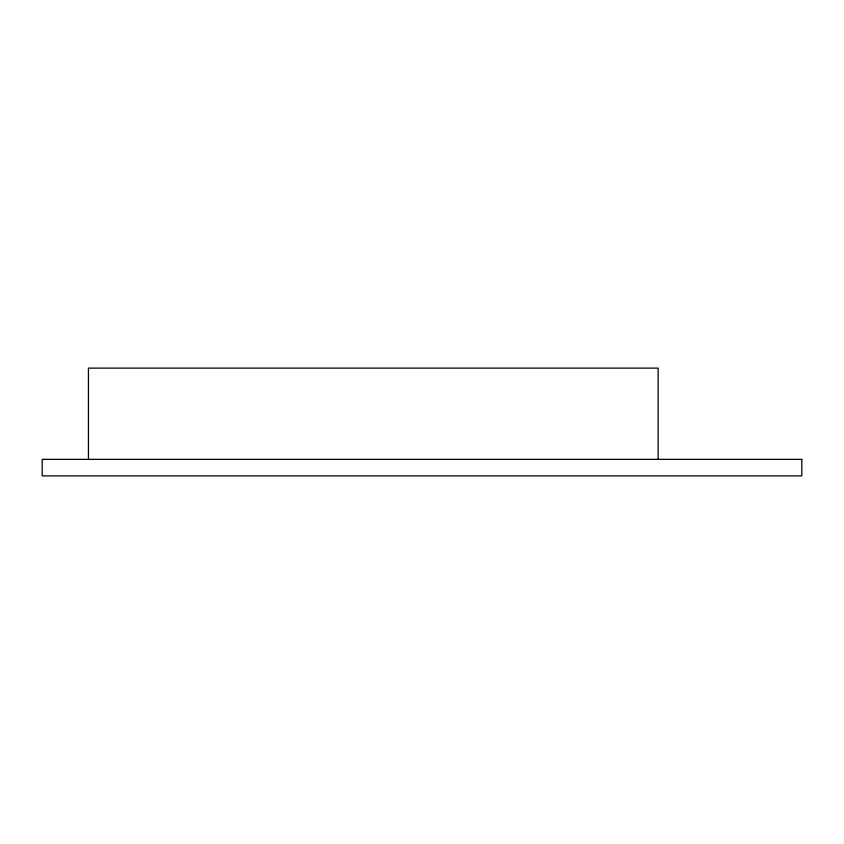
<?xml version="1.0" encoding="UTF-8"?>
<svg xmlns="http://www.w3.org/2000/svg" width="844" height="844" viewBox="0 0 844 844"><rect width="100%" height="100%" fill="white"/><g stroke="black" fill="none" stroke-linecap="round" stroke-linejoin="round"><path stroke-width="1.27" d="M658.141 459.358L658.141 368.121L88.441 368.121L88.441 459.358M801.8 459.358L42.2 459.358L42.2 475.879L801.8 475.879L801.8 459.358"/></g></svg>
